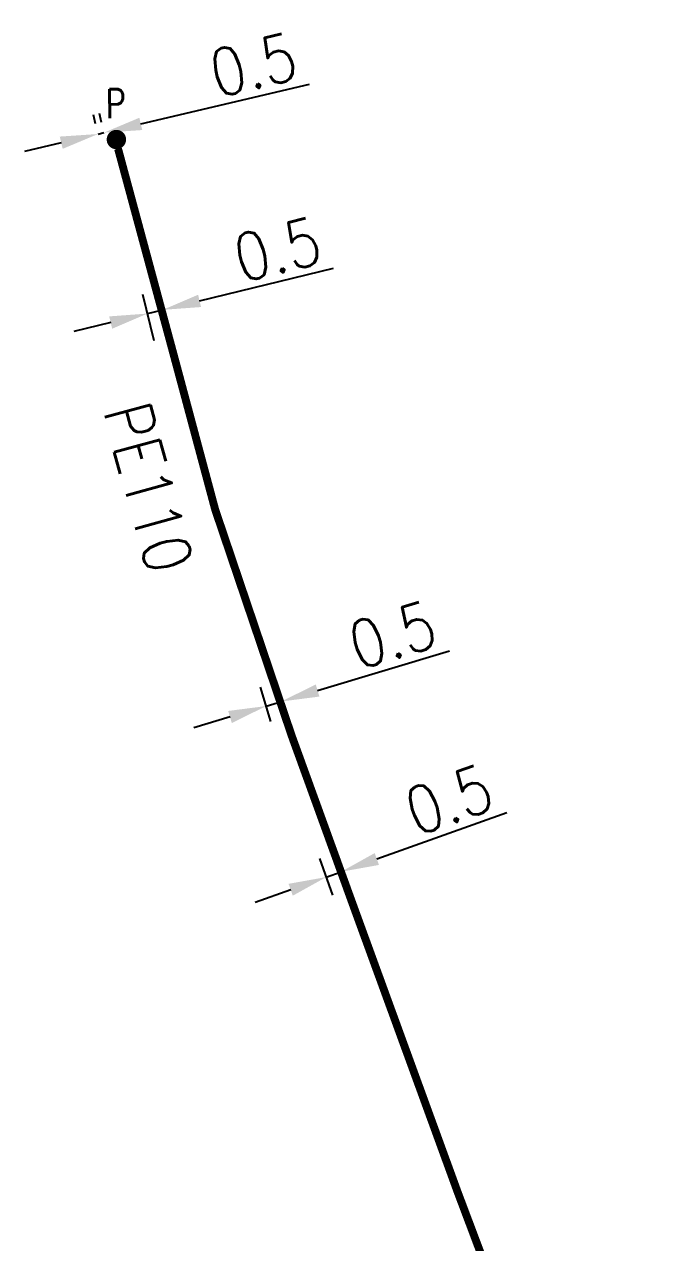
# Model space of a CAD drawing. Header units: millimetres. Extents: x 107995 to 109002, y 120994 to 122000.
# Drawn here: x 108702.61 to 108722.88, y 121763.23 to 121801.83 of the extents above; entities that cross this region are included whole.
import ezdxf
from ezdxf.enums import TextEntityAlignment as Align

# ---------------------------------------------------------------- set-up
doc = ezdxf.new("R2010")
doc.units = ezdxf.units.MM
doc.header["$PDMODE"] = 34
doc.linetypes.add('L_25_PE', pattern=[2000, 1000, 1000])
doc.layers.get('0').update_dxf_attribs({"linetype": 'CONTINUOUS'})
doc.layers.get('DEFPOINTS').update_dxf_attribs({"linetype": 'CONTINUOUS'})
doc.layers.add('L_150', color=1, linetype='CONTINUOUS')
doc.layers.add('L_300', color=7, linetype='CONTINUOUS')
doc.styles.add('G_ROMANS', font='ROMANS.SHX', dxfattribs={"width": 0.75})
doc.styles.get("Standard").update_dxf_attribs({"font": 'romans.shx', "width": 0.85})
doc.dimstyles.get("Standard").update_dxf_attribs({"dimtxt": 1.5, "dimasz": 1.2, "dimexe": 0.625, "dimexo": 0.625, "dimgap": 0.25, "dimtad": 1, "dimdec": 1, "dimzin": 0, "dimdsep": 46, "dimtxsty": 'Standard', "dimcen": -0.5, "dimadec": 0, "dimazin": 0, "dimtfac": 1, "dimtdec": 1, "dimtmove": 0, "dimatfit": 3, "dimfxl": 0, "dimtolj": 1, "dimtzin": 0, "dimarcsym": 0})

# ---------------------------------------------------------------- blocks, each defined once
blk = doc.blocks.new('*D136')
at = {"layer": 'DEFPOINTS', "color": 0, "linetype": 'Continuous', "transparency": 16777216}
for p in [(108712.185, 121774.811), (108712.599, 121773.651), (108713.07, 121773.819)]:
    blk.add_point(p, dxfattribs=at)
at = {"layer": 'L_150', "color": 0, "linetype": 'Continuous', "lineweight": -2, "transparency": 16777216}
for p, q in [((108713.786, 121775.383), (108717.903, 121776.852)), ((108712.389, 121774.24), (108711.975, 121775.4)), ((108712.86, 121774.408), (108712.446, 121775.568)), ((108712.185, 121774.811), (108712.656, 121774.979)), ((108711.055, 121774.408), (108709.925, 121774.005))]:
    blk.add_line(p, q, dxfattribs=at)
at = {"layer": 'L_150', "color": 0, "linetype": 'Continuous', "transparency": 16777216}
for points in [[(108713.719, 121775.571), (108713.853, 121775.194), (108712.656, 121774.979)], [(108710.988, 121774.596), (108711.122, 121774.22), (108712.185, 121774.811)]]:
    blk.add_solid(points, dxfattribs=at)
at = {"layer": 'L_150', "color": 0, "linetype": 'Continuous', "transparency": 16777216, "insert": (108716.074, 121777.261), "char_height": 1.5, "attachment_point": 5, "rotation": 19.6354}
blk.add_mtext('\\A1;0.5', dxfattribs=at)
blk = doc.blocks.new('*D137')
at = {"layer": 'DEFPOINTS', "color": 0, "linetype": 'Continuous', "transparency": 16777216}
for p in [(108710.28, 121780.23), (108711.087, 121779.289), (108710.608, 121779.144)]:
    blk.add_point(p, dxfattribs=at)
at = {"layer": 'L_150', "color": 0, "linetype": 'Continuous', "lineweight": -2, "transparency": 16777216}
for p, q in [((108711.908, 121780.722), (108716.093, 121781.985)), ((108710.428, 121779.743), (108710.1, 121780.829)), ((108710.906, 121779.887), (108710.579, 121780.973)), ((108710.28, 121780.23), (108710.759, 121780.375)), ((108709.132, 121779.883), (108707.983, 121779.537))]:
    blk.add_line(p, q, dxfattribs=at)
at = {"layer": 'L_150', "color": 0, "linetype": 'Continuous', "transparency": 16777216}
for points in [[(108711.85, 121780.913), (108711.966, 121780.53), (108710.759, 121780.375)], [(108709.074, 121780.075), (108709.189, 121779.692), (108710.28, 121780.23)]]:
    blk.add_solid(points, dxfattribs=at)
at = {"layer": 'L_150', "color": 0, "linetype": 'Continuous', "transparency": 16777216, "insert": (108714.286, 121782.484), "char_height": 1.5, "attachment_point": 5, "rotation": 16.7976}
blk.add_mtext('\\A1;0.5', dxfattribs=at)
blk = doc.blocks.new('*D138')
at = {"layer": 'DEFPOINTS', "color": 0, "linetype": 'Continuous', "transparency": 16777216}
for p in [(108706.515, 121792.668), (108707.36, 121791.311), (108706.874, 121791.192)]:
    blk.add_point(p, dxfattribs=at)
at = {"layer": 'L_150', "color": 0, "linetype": 'Continuous', "lineweight": -2, "transparency": 16777216}
for p, q in [((108708.167, 121793.07), (108712.414, 121794.104)), ((108706.727, 121791.8), (108706.367, 121793.275)), ((108707.212, 121791.918), (108706.853, 121793.393)), ((108706.515, 121792.668), (108707.001, 121792.786)), ((108705.349, 121792.384), (108704.183, 121792.1))]:
    blk.add_line(p, q, dxfattribs=at)
at = {"layer": 'L_150', "color": 0, "linetype": 'Continuous', "transparency": 16777216}
for points in [[(108708.12, 121793.264), (108708.214, 121792.875), (108707.001, 121792.786)], [(108705.302, 121792.578), (108705.397, 121792.189), (108706.515, 121792.668)]]:
    blk.add_solid(points, dxfattribs=at)
at = {"layer": 'L_150', "color": 0, "linetype": 'Continuous', "transparency": 16777216, "insert": (108710.637, 121794.701), "char_height": 1.5, "attachment_point": 5, "rotation": 13.6861}
blk.add_mtext('\\A1;0.5', dxfattribs=at)
blk = doc.blocks.new('*D139')
at = {"layer": 'DEFPOINTS', "color": 0, "linetype": 'Continuous', "transparency": 16777216}
for p in [(108704.949, 121798.358), (108705.017, 121798.068), (108705.205, 121798.112)]:
    blk.add_point(p, dxfattribs=at)
at = {"layer": 'L_150', "color": 0, "linetype": 'Continuous', "lineweight": -2, "transparency": 16777216}
for p, q in [((108706.304, 121798.678), (108711.647, 121799.94)), ((108704.873, 121798.676), (108704.805, 121798.966)), ((108705.061, 121798.721), (108704.993, 121799.011)), ((108704.949, 121798.358), (108705.136, 121798.402)), ((108703.781, 121798.082), (108702.613, 121797.806))]:
    blk.add_line(p, q, dxfattribs=at)
at = {"layer": 'L_150', "color": 0, "linetype": 'Continuous', "transparency": 16777216}
for points in [[(108706.258, 121798.873), (108706.35, 121798.484), (108705.136, 121798.402)], [(108703.735, 121798.277), (108703.827, 121797.888), (108704.949, 121798.358)]]:
    blk.add_solid(points, dxfattribs=at)
at = {"layer": 'L_150', "color": 0, "linetype": 'Continuous', "transparency": 16777216, "insert": (108709.874, 121800.549), "char_height": 1.5, "attachment_point": 5, "rotation": 13.2869}
blk.add_mtext('\\A1;0.5', dxfattribs=at)
blk = doc.blocks.new('L_300_12')
at = {"color": 0, "linetype": 'Continuous', "const_width": 0.497, "flags": 128}
blk.add_lwpolyline([(-0.21, 0, 1), (0.293, 0, 1)], format="xyb", close=True, dxfattribs=at)
at = {"color": 0, "linetype": 'Continuous', "style": 'G_ROMANS', "width": 0.75}
blk.add_text('P', height=1.5, dxfattribs=at).set_placement((0.042, 1.853), align=Align.MIDDLE)
at = {"color": 0, "linetype": 'Continuous', "style": 'G_ROMANS', "width": 0.75, "flags": 3}
for tag, p in [('DEF_LEG', (0, -10)), ('DEF_COUP', (0, -12.5)), ('DEF_TYPE', (0, -15))]:
    blk.add_attdef(tag, text='', height=1.2, dxfattribs=at).set_placement(p, align=Align.MIDDLE)

msp = doc.modelspace()

# ---------------------------------------------------------------- linework, layer by layer
at = {"layer": 'L_150', "linetype": 'L_25_PE', "const_width": 0.25, "flags": 128}
msp.add_lwpolyline([(108722.752, 121749.984), (108720.071, 121754.954), (108716.352, 121764.816), (108713.07, 121773.819), (108711.087, 121779.289), (108708.662, 121786.455), (108707.36, 121791.311), (108705.584, 121797.887)], dxfattribs=at)

# ---------------------------------------------------------------- block references
at = {"layer": 'L_300', "xscale": 0.6140628944005059, "yscale": 0.6140628944005059, "zscale": 0.6140628944005059, "rotation": 0.8834684989931231}
msp.add_blockref('L_300_12', (108705.504, 121798.183), dxfattribs=at)

# ---------------------------------------------------------------- texts
at = {"layer": 'L_150', "linetype": 'Continuous', "width": 0.85}
msp.add_text('PE110', height=1.5, rotation=285.3363, dxfattribs=at).set_placement((108706.548, 121787.156), align=Align.MIDDLE)

# ---------------------------------------------------------------- dimensions: what is measured, and where the dimension line sits
at = {"layer": 'L_150', "linetype": 'Continuous'}
dim = msp.add_linear_dim(base=(108704.949, 121798.358), p1=(108705.205, 121798.112), p2=(108705.017, 121798.068), angle=193.2869, text='0.5', dimstyle='Standard', override={"dimdec": 1}, dxfattribs=at)
dim.commit()
dim.dimension.update_dxf_attribs({"geometry": '*D139', "text_midpoint": (108710.104, 121799.575), "dimtype": 161})
for base, p1, p2, angle, picture, middle in [((108706.515, 121792.668), (108707.36, 121791.311), (108706.874, 121791.192), 193.6861, '*D138', (108710.874, 121793.729)), ((108710.28, 121780.23), (108711.087, 121779.289), (108710.608, 121779.144), 196.7976, '*D137', (108714.575, 121781.527)), ((108712.185, 121774.811), (108713.07, 121773.819), (108712.599, 121773.651), 199.6354, '*D136', (108716.41, 121776.319))]:
    dim = msp.add_linear_dim(base=base, p1=p1, p2=p2, angle=angle, dimstyle='Standard', override={"dimdec": 1}, dxfattribs=at)
    dim.commit()
    dim.dimension.update_dxf_attribs({"geometry": picture, "text_midpoint": middle, "dimtype": 161})

doc.saveas('drawing.dxf')
